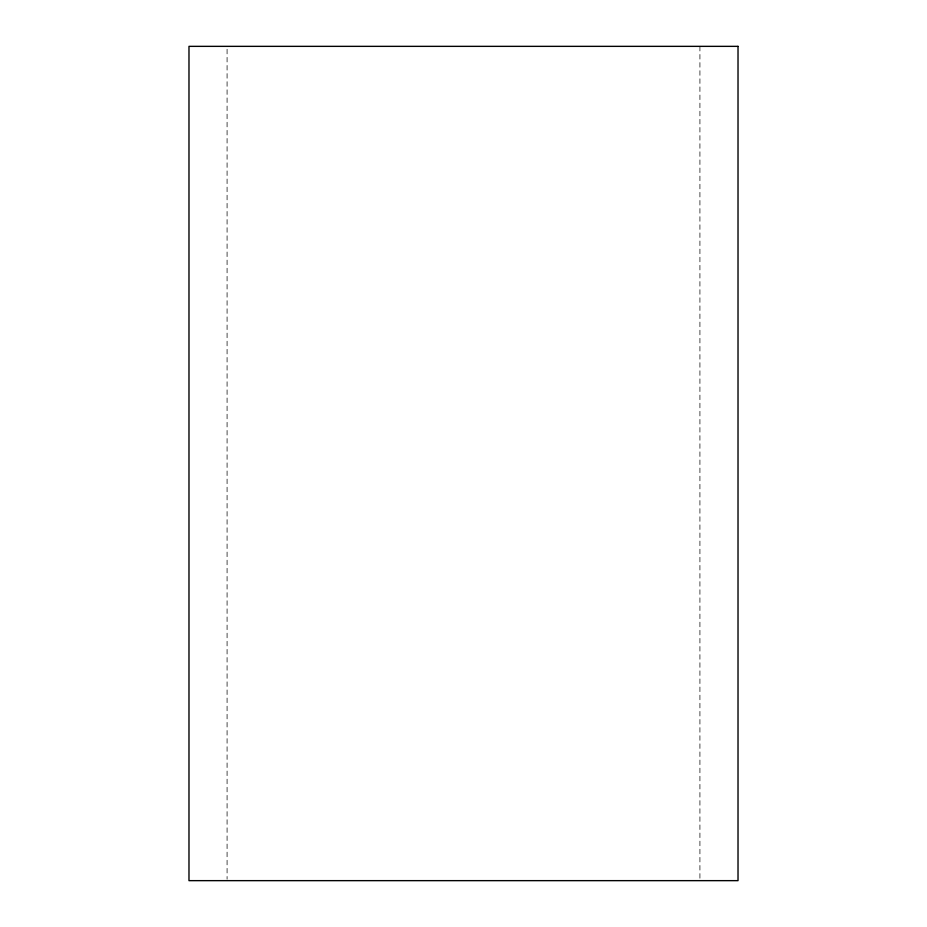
<?xml version="1.0" encoding="UTF-8"?>
<svg xmlns="http://www.w3.org/2000/svg" width="927" height="927" viewBox="0 0 927 927"><rect width="100%" height="100%" fill="white"/><g stroke="black" fill="none" stroke-linecap="round" stroke-linejoin="round"><path stroke-width="0.7" stroke-dasharray="4.63 3.48" d="M699.92 46.35L699.92 879.202M227.08 49.247L227.08 879.202"/><path stroke-width="1.39" d="M738.019 46.35L188.981 46.35L188.981 880.65L738.019 880.65L738.019 46.35"/></g></svg>
